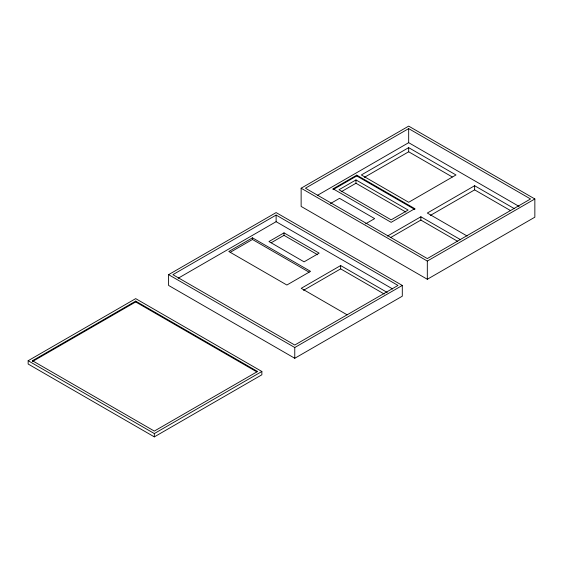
<?xml version="1.0" encoding="UTF-8"?>
<svg xmlns="http://www.w3.org/2000/svg" width="563" height="563" viewBox="0 0 563 563"><rect width="100%" height="100%" fill="white"/><g stroke="black" fill="none" stroke-linecap="round" stroke-linejoin="round"><path stroke-width="0.84" d="M301.135 188.211L408.675 126.126L534.85 198.971L534.85 217.184L427.317 279.269L301.135 206.424L301.135 188.211L427.317 261.056L534.85 198.971M408.675 128.61L305.442 188.211L427.317 258.572L530.55 198.971L408.675 128.61L408.675 142.678L519.121 206.445M168.59 274.667L276.123 212.582L402.299 285.434L402.299 296.194L294.766 358.279L168.59 285.434L168.59 274.667L294.766 347.519L402.299 285.434M276.123 215.066L172.89 274.667L294.766 345.035L397.999 285.434L276.123 215.066L276.123 221.688L392.671 288.974M28.15 360.721L135.683 298.629L261.865 371.481L261.865 374.789L154.325 436.874L28.15 364.029L28.15 360.721L154.325 433.566L261.865 371.481M317.581 195.27L408.675 142.678M32.45 360.721L135.683 301.114L257.558 371.481L154.325 431.082L32.45 360.721L32.45 361.545M33.21 361.108L135.683 301.944L256.798 371.869M178.204 278.221L276.123 221.688M414.072 209.056L356.752 175.966L333.078 189.64L333.078 188.809L356.752 175.142L414.825 208.669L414.825 209.492M252.47 237.832L228.81 251.492L286.877 285.019L310.537 271.359L252.47 237.832L252.47 239.486L309.031 272.14M408.675 147.647L361.355 174.966L408.675 202.279L455.988 174.966L408.675 147.647L408.675 151.785L364.36 177.366M230.288 252.294L252.47 239.486M355.971 179.935L338.989 189.738L391.144 219.851L408.126 210.048L355.971 179.935L355.971 183.249L405.86 212.054M341.206 191.772L355.971 183.249M330.495 203.546L339.531 198.331L374.655 218.613L365.626 223.828M284.012 232.864L268.959 241.555L304.083 261.837L319.144 253.146L284.012 232.864L284.012 235.348L317.645 254.765M271.218 242.737L284.012 235.348M414.825 208.669L391.144 222.336L333.078 188.809M387.499 236.031L420.864 216.769L460.696 239.768M514.434 208.704L474.63 185.727L427.317 213.046L467.121 236.024M387.245 292.464L340.65 265.56L301.219 288.326L347.068 314.794M390.532 237.593L420.864 220.077L457.691 241.344M430.315 215.446L474.63 189.865L510.683 210.682M303.492 290.325L340.65 268.875L384.24 294.041M408.675 151.785L452.237 176.937M474.63 185.727L474.63 189.865M427.317 261.056L427.317 279.269M420.864 216.769L420.864 220.077M356.752 175.142L356.752 175.966M340.65 265.56L340.65 268.875M294.766 347.519L294.766 358.279M154.325 433.566L154.325 436.874M135.683 301.114L135.683 301.944"/></g></svg>
